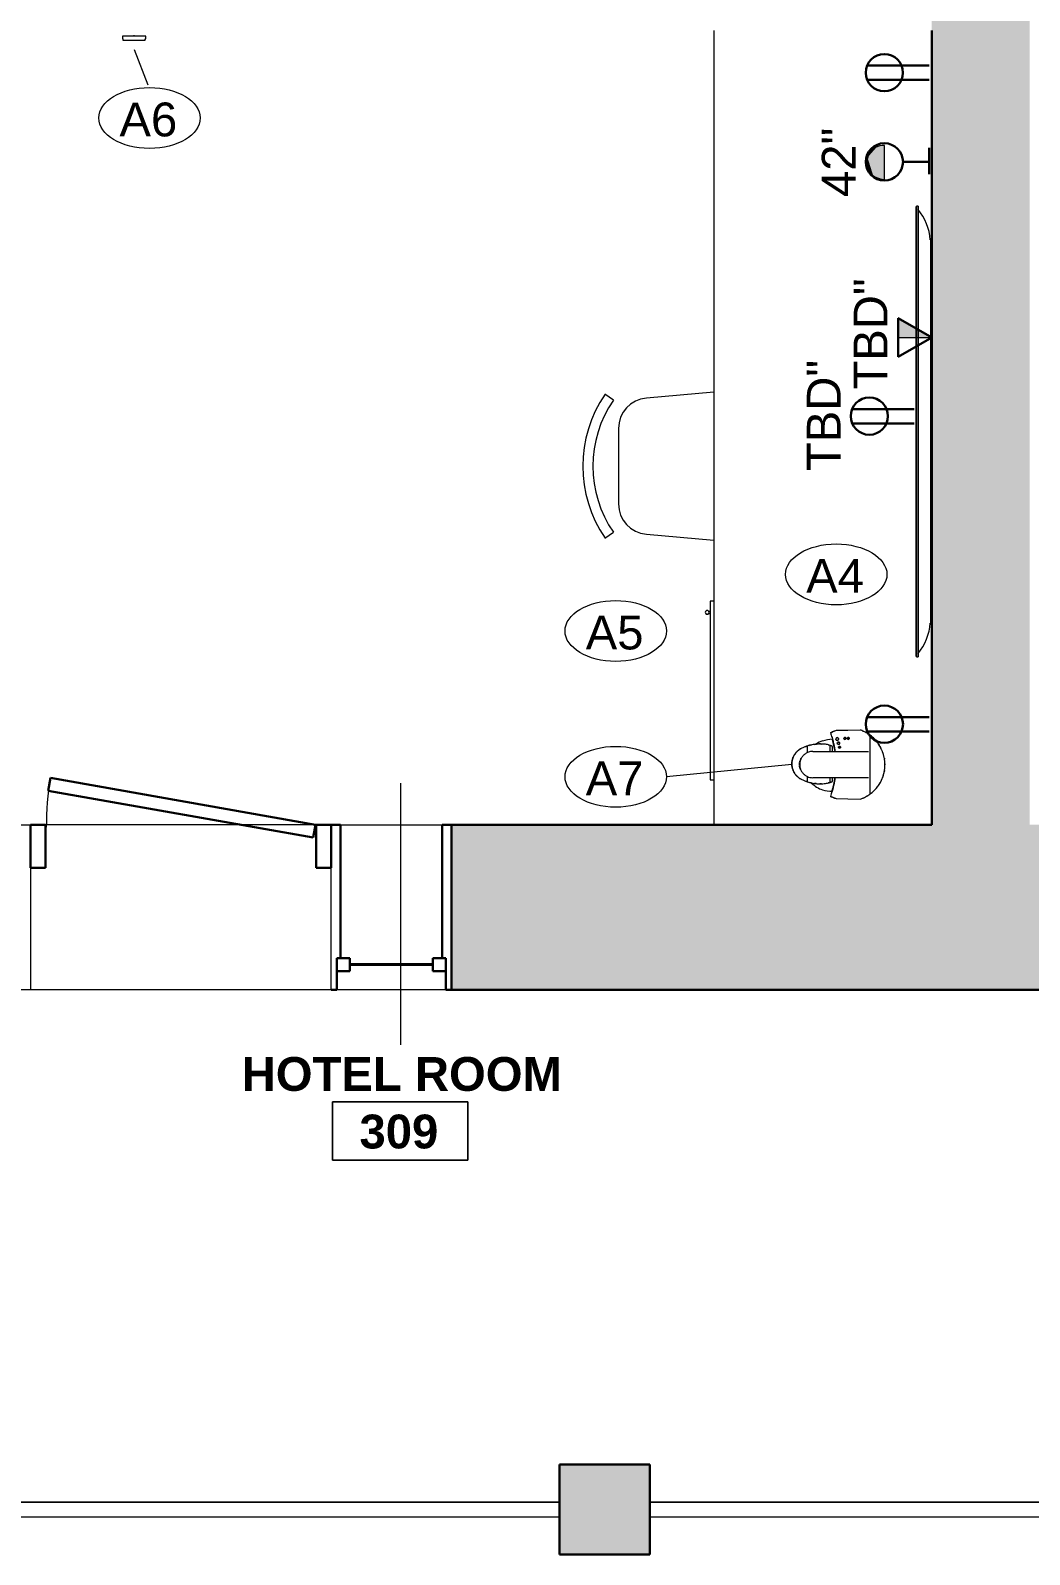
# Model space of a CAD drawing. Header units: inches. Extents: x -1176 to 1482, y -2527 to 978.
# Drawn here: x -477.7 to -344.8, y 9.3 to 212.2 of the extents above; entities that cross this region are included whole.
import ezdxf

# ---------------------------------------------------------------- set-up
doc = ezdxf.new("R2010")
doc.units = ezdxf.units.IN
doc.header["$MEASUREMENT"] = 0
for name, color, linetype, lineweight in [('A-ANNO-NOTE', 131, 'Continuous', 40), ('A-AREA-IDEN', 2, 'Continuous', 9), ('A-COLS', 52, 'Continuous', 18), ('A-DETL-GENF', 92, 'Continuous', 9), ('A-DOOR', 31, 'Continuous', 18), ('A-DOOR-FRAM', 31, 'Continuous', 30), ('A-FLOR', 192, 'Continuous', 18), ('A-FLOR-HRAL', 11, 'Continuous', 18), ('A-GLAZ', 151, 'Continuous', 18), ('A-WALL', 113, 'Continuous', 18), ('A-WALL-PATT', 111, 'Continuous', 18), ('I-FURN', 30, 'Continuous', 9), ('Q-CASE', 31, 'Continuous', 9), ('Q-SPCQ', 91, 'Continuous', 9), ('Q-SPCQ-IDEN', 132, 'Continuous', 9)]:
    doc.layers.add(name, color=color, linetype=linetype, lineweight=lineweight)
doc.styles.add('Arial', font='arial.ttf', dxfattribs={"height": 4.5})
doc.styles.add('Swis721 Lt BT', font='swissl.ttf', dxfattribs={"height": 4.5})
doc.styles.add('Swis721 Lt BT_B', font='', dxfattribs={"height": 4.5})
doc.styles.get('Swis721 Lt BT_B').set_extended_font_data('Swis721 Lt BT', bold=True)

# ---------------------------------------------------------------- blocks, each defined once
blk = doc.blocks.new('Top Rail Type - Top Rail_Internal_-6920639-3rd Floor Power _ Signal')
at = {"layer": 'A-FLOR-HRAL', "lineweight": 9}
for p, q in [((-511.65, 16.3), (-407.34, 16.3)), ((-395.34, 16.3), (-291.02, 16.3)), ((-407.34, 14.3), (-511.65, 14.3)), ((-291.02, 14.3), (-395.34, 14.3))]:
    blk.add_line(p, q, dxfattribs=at)
blk = doc.blocks.new('Top Rail Type - Top Rail_Internal_-V6-3rd Floor Power _ Signal')
at = {"layer": 'A-FLOR-HRAL', "lineweight": 9}
for p, q in [((-407.34, 16.3), (-511.65, 16.3)), ((-291.02, 16.3), (-395.34, 16.3)), ((-407.34, 14.3), (-511.65, 14.3)), ((-291.02, 14.3), (-395.34, 14.3))]:
    blk.add_line(p, q, dxfattribs=at)
blk = doc.blocks.new('Double Hung - 16_ x  6_ 6_-6975901-3rd Floor Power _ Signal')
at = {"layer": 'A-GLAZ', "lineweight": 30}
for p, q in [((-8, 11), (-7.25, 11)), ((-7.25, 6.75), (-7.25, 11)), ((7.25, 6.75), (7.25, 11)), ((8, 11), (7.25, 11)), ((-7.25, 8.5), (-7.25, 6.75)), ((-7.25, 8.5), (-5.5, 8.5)), ((-5.5, 8.5), (-5.5, 6.75)), ((5.5, 8.5), (5.5, 6.75)), ((7.25, 8.5), (5.5, 8.5)), ((7.25, 8.5), (7.25, 6.75)), ((-7.25, 6.75), (-5.5, 6.75)), ((-7.25, 6.75), (-6.75, 6.75)), ((-6.75, -11), (-6.75, 6.75)), ((7.25, 6.75), (5.5, 6.75)), ((6.75, 6.75), (7.25, 6.75)), ((6.75, 6.75), (6.75, -11)), ((-6.75, -11), (-8, -11)), ((6.75, -11), (8, -11))]:
    blk.add_line(p, q, dxfattribs=at)
at = {"layer": 'A-GLAZ', "lineweight": 40}
blk.add_line((-5.5, 7.625), (5.5, 7.625), dxfattribs=at)
blk = doc.blocks.new('Single Flush - D2 3_ X 8_-8252876-3rd Floor Power _ Signal')
at = {"layer": 'A-DOOR', "color": 8, "lineweight": 30}
for p, q in [((-17.36, 17.22), (-17.67, 15.5)), ((17.91, 11), (-17.36, 17.22)), ((-17.67, 15.5), (17.6, 9.28)), ((17.6, 9.28), (17.91, 11))]:
    blk.add_line(p, q, dxfattribs=at)
at = {"layer": 'A-DOOR', "lineweight": 9}
blk.add_arc((17.91, 11), 35.81, 170, 180.5, dxfattribs=at)
at = {"layer": 'A-DOOR-FRAM', "color": 8}
for p, q in [((-20, 5.25), (-20, 11)), ((-20, 11), (-18, 11)), ((-18, 5.25), (-18, 11)), ((18, 5.25), (18, 11)), ((18, 11), (20, 11)), ((20, 5.25), (20, 11)), ((-20, 5.25), (-18, 5.25)), ((18, 5.25), (20, 5.25))]:
    blk.add_line(p, q, dxfattribs=at)
blk = doc.blocks.new('Desk49 - Desk-7661448-3rd Floor Power _ Signal')
at = {"layer": 'Q-CASE'}
blk.add_line((2331.55, 493.83), (2225.83, 493.83), dxfattribs=at)
blk = doc.blocks.new('F-Chairs - Side 01-V94-3rd Floor Power _ Signal')
at = {"layer": 'I-FURN'}
for p, q in [((-9.57, -3.52), (-8.8, -4.64)), ((8.8, -4.64), (9.57, -3.52)), ((5.02, -5.32), (-5.02, -5.32)), ((-9.07, -9.03), (-9.85, -18)), ((9.85, -18), (9.07, -9.03))]:
    blk.add_line(p, q, dxfattribs=at)
for centre, radius, start, end in [((0, -17.51), 16.94, 55.6197, 124.3803), ((0, -17.51), 15.59, 55.6197, 124.3803), ((-5.02, -9.38), 4.06, 90, 175.0303), ((5.02, -9.38), 4.06, 4.9697, 90)]:
    blk.add_arc(centre, radius, start, end, dxfattribs=at)
blk = doc.blocks.new('A-UC Refrigerator - A-UC Refrigerator-V95-3rd Floor Power _ Signal')
at = {"layer": 'Q-SPCQ'}
for p, q in [((-11.87, -17.25), (-11.87, -17.75)), ((-11.87, -17.75), (11.88, -17.75)), ((-10.5, -17.75), (-10.5, -17.91)), ((-10.5, -17.75), (-10.5, -17.91)), ((-10.25, -17.93), (-10.25, -17.75)), ((-10.25, -17.93), (-10.25, -17.75)), ((11.88, -17.75), (11.88, -17.25))]:
    blk.add_line(p, q, dxfattribs=at)
for start, end in [(90, 270), (270, 90)]:
    blk.add_arc((-10.39, -18.13), 0.25, start, end, dxfattribs=at)
blk = doc.blocks.new('A-Flat_Screen_TV - OLED 65B6P 65_-4747238-3rd Floor Power _ Signal')
at = {"layer": 'Q-SPCQ'}
for p, q in [((-30, 0.19), (30, 0.19)), ((-30, 0.19), (-30, 0)), ((30, 0), (-30, 0)), ((-29.94, 0), (-29.94, -0.06)), ((-25.5, 1.81), (25.5, 1.81)), ((29.94, -0.06), (29.94, 0)), ((30, 0), (30, 0.19)), ((29.94, -0.06), (-29.94, -0.06))]:
    blk.add_line(p, q, dxfattribs=at)
for centre, start, end in [((-24.9, -5.58), 94.6372, 128.9656), ((24.9, -5.58), 51.0344, 85.3628)]:
    blk.add_arc(centre, 7.41, start, end, dxfattribs=at)
blk = doc.blocks.new('Keurig_Coffee_Maker_18764 - Keurig_Coffee_Maker_18764-V88-3rd Floor Power _ Signal')
at = {"layer": 'Q-SPCQ'}
for p, q in [((-0.61, 4.75), (-0.53, 4.77)), ((-0.53, 4.77), (-0.61, 4.75)), ((-0.61, 4.75), (-0.53, 4.77)), ((-0.53, 4.77), (-0.61, 4.75)), ((-0.61, 4.75), (-0.53, 4.77)), ((-0.53, 4.77), (-0.61, 4.75)), ((-0.61, 4.75), (-0.6, 4.72)), ((-0.61, 4.75), (-0.6, 4.72)), ((-0.61, 4.75), (-0.6, 4.72)), ((-0.6, 4.72), (-0.52, 4.74)), ((-0.52, 4.74), (-0.6, 4.72)), ((-0.6, 4.72), (-0.52, 4.74)), ((-0.52, 4.74), (-0.6, 4.72)), ((-0.6, 4.72), (-0.52, 4.74)), ((-0.52, 4.74), (-0.6, 4.72)), ((-0.52, 4.74), (-0.53, 4.77)), ((-0.52, 4.74), (-0.53, 4.77)), ((-0.52, 4.74), (-0.53, 4.77)), ((-0.51, 4.78), (-0.43, 4.8)), ((-0.51, 4.78), (-0.51, 4.75)), ((-0.43, 4.77), (-0.51, 4.75)), ((-0.43, 4.8), (-0.36, 4.82)), ((-0.43, 4.77), (-0.43, 4.8)), ((-0.35, 4.79), (-0.43, 4.77)), ((-0.36, 4.82), (-0.35, 4.79)), ((-0.31, 4.83), (-0.11, 4.85)), ((-0.31, 4.83), (-0.3, 4.8)), ((-0.11, 4.82), (-0.3, 4.8)), ((-0.11, 4.85), (-0.11, 4.82)), ((-0.04, 4.86), (0.03, 4.85)), ((-0.04, 4.86), (-0.04, 4.82)), ((0.03, 4.82), (-0.04, 4.82)), ((0.03, 4.85), (0.13, 4.85)), ((0.13, 4.85), (0.03, 4.85)), ((0.03, 4.82), (0.03, 4.85)), ((0.03, 4.82), (0.12, 4.82)), ((0.12, 4.82), (0.03, 4.82)), ((0.13, 4.85), (0.12, 4.82)), ((0.2, 4.81), (0.12, 4.82)), ((0.13, 4.85), (0.2, 4.84)), ((0.2, 4.84), (0.2, 4.81)), ((0.27, 4.8), (0.28, 4.83)), ((0.3, 4.8), (0.27, 4.8)), ((0.28, 4.83), (0.44, 4.8)), ((0.43, 4.77), (0.34, 4.79)), ((0.49, 4.75), (0.43, 4.77)), ((0.44, 4.8), (0.5, 4.78)), ((0.44, 4.8), (0.44, 4.8)), ((0.44, 4.8), (0.44, 4.8)), ((0.45, 4.8), (0.44, 4.77)), ((0.47, 4.79), (0.46, 4.76)), ((0.52, 4.75), (0.46, 4.76)), ((0.46, 4.76), (0.49, 4.75)), ((0.5, 4.78), (0.47, 4.79)), ((0.47, 4.79), (0.52, 4.78)), ((0.49, 4.75), (0.5, 4.78)), ((0.5, 4.78), (0.49, 4.75)), ((0.5, 4.78), (0.49, 4.75)), ((0.49, 4.75), (0.49, 4.75)), ((0.5, 4.75), (0.51, 4.78)), ((0.5, 4.78), (0.5, 4.78)), ((0.52, 4.78), (0.52, 4.75)), ((0.58, 4.76), (0.57, 4.73)), ((0.64, 4.7), (0.57, 4.73)), ((0.58, 4.76), (0.65, 4.73)), ((0.64, 4.7), (0.65, 4.73)), ((0.71, 4.71), (0.7, 4.68)), ((0.74, 4.66), (0.7, 4.68)), ((0.7, 4.68), (0.74, 4.66)), ((0.75, 4.69), (0.71, 4.71)), ((0.71, 4.71), (0.76, 4.68)), ((0.89, 4.58), (0.74, 4.66)), ((0.76, 4.68), (0.9, 4.61)), ((0.91, 4.61), (0.89, 4.58)), ((0.9, 4.61), (0.89, 4.58)), ((-1.56, 3.82), (-2.29, 3.82)), ((-1.75, -4.31), (-1.75, 3.08)), ((2.47, 3.82), (1.56, 3.82)), ((1.75, 3.08), (1.75, -4.31)), ((-2.38, 0.79), (-1.75, 0.79)), ((-2.24, 0.47), (-1.75, 0.47)), ((1.75, 0.79), (2.56, 0.79)), ((1.75, 0.47), (2.42, 0.47)), ((-3.9, -4.57), (3.9, -4.57)), ((2.55, -5.79), (2.53, -5.79)), ((0, -6.52), (-0.05, -6.52)), ((0, -6.52), (-0.05, -6.52))]:
    blk.add_line(p, q, dxfattribs=at)
at = {"layer": 'Q-SPCQ', "flags": 128}
for points in [[(-4.52, -0.02), (-4.56, -1.59), (-4.6, -3.21)], [(4.6, -3.21), (4.56, -1.59), (4.52, -0.02)]]:
    blk.add_lwpolyline(points, dxfattribs=at)
at = {"layer": 'Q-SPCQ'}
for centre, radius, start, end in [((-0.11, 0.74), 3.42, 133.2151, 162.0251), ((-0.11, 0.74), 3.42, 17.9749, 33.9816), ((0, 12.51), 12.51, 252.7803, 257.1927), ((-0.11, 0.74), 3.42, 162.0251, 183.9632), ((0, 12.51), 12.51, 253.7595, 261.925), ((0, 12.51), 12.51, 259.0261, 261.9487), ((0, 12.51), 12.51, 278.0789, 285.4279), ((-1.51, 0.29), 4.88, 2.0734, 17.9749), ((3.4, -0.17), 0.187, 90, 270), ((3.4, -0.17), 0.187, 270, 90), ((2.3, -0.48), 0.125, 90, 270), ((2.3, -0.48), 0.125, 270, 90), ((2.84, -0.34), 0.156, 90, 270), ((2.84, -0.34), 0.156, 270, 90), ((3.48, -1.19), 0.125, 90, 270), ((3.48, -1.64), 0.125, 90, 270), ((3.48, -1.19), 0.125, 270, 90), ((3.48, -1.64), 0.125, 270, 90), ((-0.02, -1.68), 4.83, 219.3983, 221.0457), ((-0.02, -1.68), 4.83, 228.1639, 230.5343), ((-0.02, -1.68), 4.83, 239.6592, 240.0724)]:
    blk.add_arc(centre, radius, start, end, dxfattribs=at)
for points in [[(-1.96, 4.62), (-2.02, 4.49), (-2.14, 4.23), (-2.24, 3.96), (-2.29, 3.82)], [(-1.96, 4.62), (-1.95, 4.63), (-1.93, 4.67), (-1.91, 4.71), (-1.9, 4.72)], [(-1.27, 5.43), (-1.23, 5.46), (-1.19, 5.49), (-1.15, 5.51)], [(-1.15, 5.51), (-1.1, 5.54), (-1.05, 5.57), (-1, 5.6)], [(1.19, 5.6), (1.24, 5.57), (1.28, 5.54), (1.33, 5.51)], [(1.33, 5.51), (1.37, 5.49), (1.41, 5.46), (1.45, 5.43)], [(2.09, 4.72), (2.1, 4.71), (2.12, 4.67), (2.13, 4.63), (2.14, 4.62)], [(2.47, 3.82), (2.43, 3.96), (2.33, 4.23), (2.21, 4.49), (2.14, 4.62)], [(-2.29, 3.82), (-2.36, 3.62), (-2.46, 3.2), (-2.56, 2.55), (-2.57, 1.89), (-2.53, 1.46), (-2.49, 1.24)], [(-2.56, 1.93), (-2.56, 2), (-2.56, 2.07), (-2.56, 2.15)], [(-2.44, 3.26), (-2.42, 3.35), (-2.4, 3.44), (-2.38, 3.53)], [(-2.25, 3.92), (-2.24, 3.97), (-2.22, 4.01), (-2.21, 4.05)], [(2.68, 1.24), (2.71, 1.46), (2.75, 1.89), (2.74, 2.55), (2.65, 3.2), (2.54, 3.62), (2.47, 3.82)], [(2.69, 2.85), (2.71, 2.77), (2.72, 2.68), (2.73, 2.59)], [(2.74, 2.15), (2.75, 2.08), (2.74, 2), (2.74, 1.93)], [(-4.23, 0.74), (-4.29, 0.61), (-4.39, 0.36), (-4.48, 0.11), (-4.52, -0.02)], [(-4.23, 0.74), (-4.27, 0.65), (-4.34, 0.48), (-4.41, 0.31), (-4.44, 0.22)], [(-4.44, 0.22), (-4.41, 0.31), (-4.34, 0.48), (-4.27, 0.65), (-4.23, 0.74)], [(-2.94, 0.35), (-3.15, 0.4), (-3.59, 0.52), (-4.02, 0.66), (-4.23, 0.74)], [(-2.94, 0.35), (-2.59, 0.27), (-2.24, 0.2), (-1.89, 0.14)], [(-2.49, 1.24), (-2.48, 1.17), (-2.45, 1.01), (-2.4, 0.86), (-2.38, 0.79)], [(-2.4, 0.85), (-2.42, 0.92), (-2.44, 0.98), (-2.45, 1.05)], [(-1.81, 0.13), (-1.9, 0.14), (-1.98, 0.16), (-2.07, 0.17)], [(2.94, 0.35), (2.59, 0.27), (2.25, 0.2), (1.9, 0.15)], [(2.56, 0.79), (2.59, 0.86), (2.63, 1.01), (2.67, 1.17), (2.68, 1.24)], [(2.64, 1.05), (2.62, 0.98), (2.6, 0.92), (2.58, 0.85)], [(4.23, 0.74), (4.02, 0.66), (3.59, 0.52), (3.15, 0.4), (2.94, 0.35)], [(4.44, 0.22), (4.41, 0.31), (4.34, 0.48), (4.27, 0.65), (4.23, 0.74)], [(4.52, -0.02), (4.48, 0.11), (4.39, 0.36), (4.29, 0.61), (4.23, 0.74)], [(4.23, 0.74), (4.27, 0.65), (4.34, 0.48), (4.41, 0.31), (4.44, 0.22)], [(3.46, -0.34), (3.44, -0.35), (3.42, -0.36), (3.4, -0.36)], [(3.48, -1.76), (3.47, -1.76), (3.46, -1.76), (3.44, -1.75), (3.42, -1.74), (3.41, -1.74), (3.4, -1.73)], [(-4.6, -3.21), (-4.55, -3.38), (-4.43, -3.69), (-4.19, -4.15), (-4, -4.43), (-3.9, -4.57)], [(-4.47, -3.57), (-4.46, -3.59), (-4.45, -3.61), (-4.44, -3.63)], [(-4.44, -3.63), (-4.45, -3.61), (-4.46, -3.59), (-4.47, -3.57)], [(3.9, -4.57), (4, -4.43), (4.19, -4.15), (4.43, -3.69), (4.55, -3.38), (4.6, -3.21)], [(4.45, -3.62), (4.45, -3.61), (4.46, -3.59), (4.47, -3.57)], [(4.47, -3.57), (4.46, -3.59), (4.45, -3.61), (4.45, -3.62)], [(-2.1, -6.05), (-2.18, -6.01), (-2.25, -5.97), (-2.33, -5.93)], [(2.29, -5.93), (2.49, -5.82), (2.89, -5.58), (3.43, -5.13), (3.75, -4.77), (3.9, -4.57)], [(2.29, -5.93), (2.48, -5.83), (2.67, -5.72), (2.85, -5.59)], [(3.57, -4.97), (3.67, -4.86), (3.76, -4.75), (3.85, -4.63)], [(-1.66, -6.23), (-1.61, -6.25), (-1.55, -6.27), (-1.5, -6.29)], [(-1.5, -6.29), (-1.48, -6.29), (-1.46, -6.3), (-1.45, -6.3)], [(-0.94, -6.43), (-0.89, -6.44), (-0.84, -6.45), (-0.78, -6.46)], [(0, -6.52), (0.03, -6.52), (0.05, -6.52), (0.08, -6.52)], [(0.08, -6.52), (0.05, -6.52), (0.03, -6.52), (0, -6.52)]]:
    blk.add_open_spline(points, degree=3, dxfattribs=at)
for points, knots in [([(2.14, 4.62), (2.07, 4.77), (1.89, 5.05), (1.52, 5.4), (1.09, 5.67), (0.61, 5.84), (0.09, 5.9), (-0.42, 5.84), (-0.91, 5.67), (-1.27, 5.44), (-1.52, 5.22), (-1.75, 4.98), (-1.88, 4.77), (-1.96, 4.62)], [0, 0, 0, 0, 0.1, 0.2, 0.3, 0.4, 0.5, 0.6, 0.7, 0.8, 0.85, 0.9, 1, 1, 1, 1]), ([(-1.9, 4.72), (-1.84, 4.83), (-1.7, 5.03), (-1.51, 5.23), (-1.4, 5.33), (-1.37, 5.35)], [0, 0, 0, 0, 0.3333333, 0.6666667, 0.7485665, 0.7485665, 0.7485665, 0.7485665]), ([(1.75, 3.08), (1.75, 3.18), (1.73, 3.38), (1.66, 3.67), (1.55, 3.9), (1.45, 4.07), (1.36, 4.19), (1.26, 4.3), (1.14, 4.4), (1.02, 4.5), (0.9, 4.58), (0.76, 4.65), (0.62, 4.72), (0.47, 4.77), (0.3, 4.8), (0.12, 4.83), (-0.08, 4.83), (-0.28, 4.81), (-0.47, 4.77), (-0.65, 4.7), (-0.83, 4.62), (-0.99, 4.52), (-1.15, 4.4), (-1.28, 4.27), (-1.4, 4.13), (-1.51, 3.97), (-1.62, 3.75), (-1.72, 3.46), (-1.75, 3.21), (-1.75, 3.08)], [0, 0, 0, 0, 0.055556, 0.111111, 0.166667, 0.194444, 0.222222, 0.25, 0.277778, 0.305556, 0.333333, 0.361111, 0.388889, 0.416667, 0.444444, 0.479167, 0.513889, 0.548611, 0.583333, 0.618056, 0.652778, 0.6875, 0.722222, 0.756944, 0.791667, 0.826389, 0.861111, 0.930556, 1, 1, 1, 1]), ([(-0.84, 5.68), (-0.81, 5.69), (-0.71, 5.73), (-0.61, 5.77), (-0.54, 5.79)], [0.1340386, 0.1340386, 0.1340386, 0.1340386, 0.1666667, 0.256932, 0.256932, 0.256932, 0.256932]), ([(-0.38, 5.83), (-0.37, 5.83), (-0.07, 5.89), (0.25, 5.88), (0.55, 5.83), (0.57, 5.83)], [0.3167664, 0.3167664, 0.3167664, 0.3167664, 0.3333333, 0.6666667, 0.6830273, 0.6830273, 0.6830273, 0.6830273]), ([(0.72, 5.79), (0.8, 5.77), (0.9, 5.74), (1, 5.69), (1.02, 5.68)], [0.7426327, 0.7426327, 0.7426327, 0.7426327, 0.8333333, 0.8657703, 0.8657703, 0.8657703, 0.8657703]), ([(1.56, 5.35), (1.58, 5.33), (1.69, 5.23), (1.89, 5.03), (2.02, 4.83), (2.09, 4.72)], [0.2509667, 0.2509667, 0.2509667, 0.2509667, 0.3333333, 0.6666667, 1, 1, 1, 1]), ([(-2.54, 2.59), (-2.54, 2.6), (-2.53, 2.69), (-2.52, 2.78), (-2.51, 2.86)], [0.38887206, 0.38887206, 0.38887206, 0.38887206, 0.4, 0.46606846, 0.46606846, 0.46606846, 0.46606846]), ([(2.39, 4.05), (2.4, 4.03), (2.42, 3.98), (2.43, 3.94), (2.44, 3.93)], [0.17849533, 0.17849533, 0.17849533, 0.17849533, 0.2, 0.21629659, 0.21629659, 0.21629659, 0.21629659]), ([(2.56, 3.52), (2.58, 3.45), (2.6, 3.36), (2.62, 3.27), (2.62, 3.26)], [0.3370694, 0.3370694, 0.3370694, 0.3370694, 0.4, 0.41654848, 0.41654848, 0.41654848, 0.41654848]), ([(-1.75, 0.12), (-1.82, 0.13), (-2.22, 0.19), (-2.62, 0.27), (-2.94, 0.35)], [0.7961311, 0.7961311, 0.7961311, 0.7961311, 0.8333333, 1, 1, 1, 1]), ([(-2.33, 0.67), (-2.34, 0.68), (-2.34, 0.7), (-2.36, 0.74), (-2.38, 0.79), (-2.39, 0.83), (-2.4, 0.85)], [0.8338778, 0.8338778, 0.8338778, 0.8338778, 0.8611111, 0.8888889, 0.9444444, 1, 1, 1, 1]), ([(-2.38, 0.79), (-2.37, 0.77), (-2.36, 0.73), (-2.34, 0.68), (-2.32, 0.65), (-2.31, 0.62), (-2.3, 0.6), (-2.29, 0.58), (-2.28, 0.56), (-2.27, 0.54), (-2.26, 0.52), (-2.26, 0.51), (-2.25, 0.49), (-2.24, 0.48), (-2.24, 0.47), (-2.24, 0.47), (-2.24, 0.47)], [0, 0, 0, 0, 0.0555556, 0.1111111, 0.1388889, 0.1666667, 0.1944444, 0.2222222, 0.25, 0.2777778, 0.3055556, 0.3333333, 0.3611111, 0.3888889, 0.4444444, 0.4737946, 0.4737946, 0.4737946, 0.4737946]), ([(2.94, 0.35), (2.62, 0.27), (2.22, 0.19), (1.82, 0.13), (1.75, 0.12)], [0, 0, 0, 0, 0.1666667, 0.2038782, 0.2038782, 0.2038782, 0.2038782]), ([(1.86, 0.14), (1.93, 0.15), (2.29, 0.21), (2.65, 0.28), (2.94, 0.35)], [0.8149744, 0.8149744, 0.8149744, 0.8149744, 0.85, 1, 1, 1, 1]), ([(2.42, 0.47), (2.42, 0.47), (2.42, 0.47), (2.43, 0.48), (2.43, 0.49), (2.44, 0.51), (2.45, 0.53), (2.46, 0.55), (2.47, 0.57), (2.48, 0.58), (2.48, 0.6), (2.49, 0.62), (2.51, 0.66), (2.53, 0.72), (2.55, 0.76), (2.56, 0.79)], [0.5262054, 0.5262054, 0.5262054, 0.5262054, 0.5555556, 0.6111111, 0.6388889, 0.6666667, 0.7083333, 0.75, 0.7708333, 0.78125, 0.7916667, 0.8333333, 0.875, 0.9166667, 1, 1, 1, 1]), ([(2.58, 0.85), (2.58, 0.83), (2.56, 0.79), (2.54, 0.74), (2.53, 0.7), (2.52, 0.68), (2.52, 0.67)], [0, 0, 0, 0, 0.0555556, 0.1111111, 0.1388889, 0.1661222, 0.1661222, 0.1661222, 0.1661222]), ([(3.33, 0.01), (3.34, 0.01), (3.36, 0.02), (3.38, 0.02), (3.4, 0.02)], [0.8888889, 0.8888889, 0.8888889, 0.8888889, 0.9305556, 1, 1, 1, 1]), ([(3.4, 0.02), (3.41, 0.02), (3.42, 0.02), (3.44, 0.01), (3.44, 0.01)], [0, 0, 0, 0, 0.05555556, 0.07172864, 0.07172864, 0.07172864, 0.07172864]), ([(2.3, -0.6), (2.3, -0.6), (2.28, -0.6), (2.26, -0.6), (2.24, -0.59), (2.23, -0.58), (2.22, -0.57), (2.21, -0.56), (2.19, -0.53), (2.18, -0.5), (2.18, -0.46), (2.19, -0.42), (2.2, -0.4), (2.22, -0.39), (2.23, -0.38), (2.26, -0.36), (2.28, -0.35), (2.3, -0.35)], [0, 0, 0, 0, 0.055556, 0.111111, 0.166667, 0.194444, 0.222222, 0.277778, 0.333333, 0.444444, 0.583333, 0.652778, 0.722222, 0.756944, 0.791667, 0.861111, 1, 1, 1, 1]), ([(2.3, -0.35), (2.31, -0.35), (2.32, -0.36), (2.34, -0.36), (2.35, -0.36), (2.36, -0.37), (2.38, -0.38), (2.39, -0.39), (2.4, -0.4), (2.42, -0.42), (2.43, -0.46), (2.43, -0.5), (2.42, -0.54), (2.4, -0.55), (2.39, -0.57), (2.38, -0.58), (2.35, -0.6), (2.32, -0.6), (2.3, -0.6)], [0, 0, 0, 0, 0.055556, 0.083333, 0.111111, 0.166667, 0.194444, 0.222222, 0.277778, 0.333333, 0.444444, 0.583333, 0.652778, 0.722222, 0.756944, 0.791667, 0.861111, 1, 1, 1, 1]), ([(2.74, -0.45), (2.73, -0.45), (2.72, -0.43), (2.7, -0.4), (2.68, -0.36), (2.69, -0.31), (2.7, -0.26), (2.72, -0.24), (2.73, -0.22), (2.74, -0.21), (2.76, -0.2), (2.77, -0.2), (2.78, -0.19), (2.79, -0.19)], [0.2222222, 0.2222222, 0.2222222, 0.2222222, 0.2777778, 0.3333333, 0.4444444, 0.5833333, 0.6527778, 0.7222222, 0.7569444, 0.7916667, 0.8263889, 0.8611111, 0.8888889, 0.8888889, 0.8888889, 0.8888889]), ([(2.84, -0.18), (2.85, -0.18), (2.87, -0.18), (2.88, -0.18), (2.9, -0.19), (2.92, -0.2), (2.93, -0.21), (2.94, -0.21), (2.94, -0.22)], [0, 0, 0, 0, 0.0555556, 0.0833333, 0.1111111, 0.1666667, 0.1944444, 0.2222222, 0.2222222, 0.2222222, 0.2222222]), ([(2.98, -0.26), (2.99, -0.27), (3, -0.31), (3, -0.36), (2.98, -0.41), (2.97, -0.43), (2.95, -0.45), (2.94, -0.46), (2.93, -0.47), (2.89, -0.48), (2.87, -0.49), (2.84, -0.49)], [0.3333333, 0.3333333, 0.3333333, 0.3333333, 0.4444444, 0.5833333, 0.6527778, 0.7222222, 0.7569444, 0.7916667, 0.8263889, 0.8611111, 1, 1, 1, 1]), ([(3.21, -0.14), (3.21, -0.13), (3.22, -0.11), (3.22, -0.09), (3.23, -0.08), (3.23, -0.08)], [0.5555556, 0.5555556, 0.5555556, 0.5555556, 0.5833333, 0.6527778, 0.6666667, 0.6666667, 0.6666667, 0.6666667]), ([(3.27, -0.31), (3.27, -0.3), (3.25, -0.29), (3.23, -0.25), (3.21, -0.21), (3.21, -0.18), (3.21, -0.17)], [0.2222222, 0.2222222, 0.2222222, 0.2222222, 0.2777778, 0.3333333, 0.4444444, 0.4882459, 0.4882459, 0.4882459, 0.4882459]), ([(3.4, -0.36), (3.39, -0.36), (3.37, -0.35), (3.35, -0.35), (3.34, -0.35), (3.33, -0.34)], [0, 0, 0, 0, 0.0555556, 0.0833333, 0.1111111, 0.1111111, 0.1111111, 0.1111111]), ([(3.48, -1.31), (3.47, -1.31), (3.46, -1.31), (3.44, -1.31), (3.42, -1.3), (3.4, -1.28), (3.39, -1.27), (3.37, -1.24), (3.36, -1.21), (3.36, -1.16), (3.37, -1.13), (3.38, -1.11), (3.39, -1.1), (3.41, -1.09), (3.44, -1.07), (3.46, -1.06), (3.48, -1.06)], [0, 0, 0, 0, 0.055556, 0.111111, 0.166667, 0.222222, 0.277778, 0.333333, 0.444444, 0.583333, 0.652778, 0.722222, 0.756944, 0.791667, 0.861111, 1, 1, 1, 1]), ([(3.36, -1.66), (3.36, -1.64), (3.36, -1.61), (3.37, -1.58), (3.39, -1.56), (3.4, -1.54), (3.44, -1.52), (3.46, -1.51), (3.48, -1.51)], [0.4444444, 0.4444444, 0.4444444, 0.4444444, 0.5833333, 0.6527778, 0.7222222, 0.7916667, 0.8611111, 1, 1, 1, 1]), ([(3.48, -1.06), (3.49, -1.06), (3.51, -1.06), (3.53, -1.07), (3.55, -1.08), (3.56, -1.09), (3.58, -1.11), (3.6, -1.13), (3.61, -1.17), (3.61, -1.19), (3.61, -1.21)], [0, 0, 0, 0, 0.0555556, 0.1111111, 0.1666667, 0.2222222, 0.2777778, 0.3333333, 0.4444444, 0.5555556, 0.5555556, 0.5555556, 0.5555556]), ([(3.59, -1.25), (3.59, -1.26), (3.58, -1.27), (3.56, -1.29), (3.53, -1.31), (3.5, -1.31), (3.48, -1.31)], [0.6666667, 0.6666667, 0.6666667, 0.6666667, 0.7222222, 0.7916667, 0.8611111, 1, 1, 1, 1]), ([(3.48, -1.51), (3.49, -1.51), (3.51, -1.51), (3.53, -1.52), (3.55, -1.53), (3.56, -1.54), (3.58, -1.56), (3.6, -1.58), (3.61, -1.61), (3.61, -1.64), (3.61, -1.66)], [0, 0, 0, 0, 0.0555556, 0.1111111, 0.1666667, 0.2222222, 0.2777778, 0.3333333, 0.4444444, 0.5555556, 0.5555556, 0.5555556, 0.5555556]), ([(3.59, -1.7), (3.59, -1.7), (3.58, -1.72), (3.56, -1.73), (3.53, -1.75), (3.5, -1.76), (3.48, -1.76)], [0.6666667, 0.6666667, 0.6666667, 0.6666667, 0.7222222, 0.7916667, 0.8611111, 1, 1, 1, 1]), ([(3.5, -0.01), (3.5, -0.01), (3.51, -0.02), (3.53, -0.03), (3.54, -0.05), (3.57, -0.09), (3.59, -0.14), (3.59, -0.18), (3.58, -0.2)], [0.1737723, 0.1737723, 0.1737723, 0.1737723, 0.1944444, 0.2222222, 0.2777778, 0.3333333, 0.4444444, 0.5555556, 0.5555556, 0.5555556, 0.5555556]), ([(3.58, -0.23), (3.57, -0.24), (3.56, -0.26), (3.55, -0.28), (3.53, -0.3), (3.52, -0.31), (3.52, -0.31)], [0.6069174, 0.6069174, 0.6069174, 0.6069174, 0.6527778, 0.7222222, 0.7569444, 0.7777778, 0.7777778, 0.7777778, 0.7777778]), ([(-4.28, -3.96), (-4.26, -4), (-4.23, -4.06), (-4.2, -4.11), (-4.2, -4.12)], [0.3713401, 0.3713401, 0.3713401, 0.3713401, 0.5, 0.5248828, 0.5248828, 0.5248828, 0.5248828]), ([(-4.2, -4.12), (-4.2, -4.11), (-4.23, -4.06), (-4.26, -4), (-4.28, -3.96)], [0.4751172, 0.4751172, 0.4751172, 0.4751172, 0.5, 0.6286599, 0.6286599, 0.6286599, 0.6286599]), ([(-3.9, -4.57), (-3.77, -4.75), (-3.49, -5.07), (-3.02, -5.49), (-2.6, -5.78), (-2.29, -5.96), (-2.11, -6.05), (-1.94, -6.12), (-1.75, -6.2), (-1.57, -6.27), (-1.44, -6.31), (-1.36, -6.33), (-1.24, -6.36), (-1.07, -6.41), (-0.88, -6.44), (-0.76, -6.46), (-0.68, -6.47), (-0.53, -6.49), (-0.32, -6.51), (-0.14, -6.52), (-0.05, -6.52)], [0, 0, 0, 0, 0.142857, 0.285714, 0.428571, 0.5, 0.535714, 0.571429, 0.625, 0.678571, 0.705357, 0.71875, 0.732143, 0.785714, 0.839286, 0.852679, 0.866071, 0.892857, 0.946429, 1, 1, 1, 1]), ([(-3.44, -5.1), (-3.43, -5.11), (-3.38, -5.16), (-3.33, -5.21), (-3.29, -5.25)], [0.23427003, 0.23427003, 0.23427003, 0.23427003, 0.25, 0.30481789, 0.30481789, 0.30481789, 0.30481789]), ([(-3.29, -5.25), (-3.33, -5.21), (-3.38, -5.16), (-3.43, -5.11), (-3.44, -5.1)], [0.79638486, 0.79638486, 0.79638486, 0.79638486, 0.83333333, 0.8435005, 0.8435005, 0.8435005, 0.8435005]), ([(-2.72, -5.7), (-2.76, -5.67), (-2.83, -5.62), (-2.89, -5.58), (-2.92, -5.56)], [0.63255371, 0.63255371, 0.63255371, 0.63255371, 0.66666667, 0.68782663, 0.68782663, 0.68782663, 0.68782663]), ([(-2.91, -5.56), (-2.89, -5.58), (-2.82, -5.63), (-2.75, -5.68), (-2.71, -5.7)], [0.46748557, 0.46748557, 0.46748557, 0.46748557, 0.5, 0.54988363, 0.54988363, 0.54988363, 0.54988363]), ([(-2.32, -5.94), (-2.28, -5.96), (-2.2, -6), (-2.13, -6.03), (-2.1, -6.05)], [0.7023309, 0.7023309, 0.7023309, 0.7023309, 0.75, 0.78527969, 0.78527969, 0.78527969, 0.78527969]), ([(0, -6.52), (0.09, -6.52), (0.26, -6.51), (0.47, -6.49), (0.63, -6.47), (0.76, -6.45), (0.88, -6.43), (1.02, -6.4), (1.17, -6.37), (1.31, -6.33), (1.42, -6.3), (1.53, -6.26), (1.67, -6.21), (1.83, -6.15), (2.04, -6.06), (2.19, -5.98), (2.29, -5.93)], [0, 0, 0, 0, 0.1, 0.2, 0.25, 0.3, 0.35, 0.4, 0.475, 0.55, 0.5875, 0.625, 0.7, 0.775, 0.85, 1, 1, 1, 1]), ([(2.85, -5.59), (2.8, -5.62), (2.62, -5.75), (2.43, -5.85), (2.29, -5.93)], [0.8, 0.8, 0.8, 0.8, 0.85, 1, 1, 1, 1]), ([(3.04, -5.45), (3.15, -5.37), (3.27, -5.27), (3.38, -5.16), (3.39, -5.15)], [0.2716855, 0.2716855, 0.2716855, 0.2716855, 0.4, 0.414526, 0.414526, 0.414526, 0.414526]), ([(3.39, -5.15), (3.3, -5.23), (3.18, -5.34), (3.06, -5.44), (3.04, -5.45)], [0.585474, 0.585474, 0.585474, 0.585474, 0.7, 0.7283145, 0.7283145, 0.7283145, 0.7283145]), ([(3.85, -4.63), (3.84, -4.65), (3.75, -4.77), (3.65, -4.88), (3.56, -4.97)], [0.3739159, 0.3739159, 0.3739159, 0.3739159, 0.4, 0.5097654, 0.5097654, 0.5097654, 0.5097654]), ([(-1.45, -6.3), (-1.48, -6.29), (-1.55, -6.27), (-1.62, -6.25), (-1.68, -6.23)], [0.3190358, 0.3190358, 0.3190358, 0.3190358, 0.33333333, 0.37139588, 0.37139588, 0.37139588, 0.37139588]), ([(-0.77, -6.46), (-0.78, -6.46), (-0.84, -6.45), (-0.9, -6.44), (-0.95, -6.43)], [0.1610836, 0.1610836, 0.1610836, 0.1610836, 0.16666667, 0.2032532, 0.2032532, 0.2032532, 0.2032532]), ([(0.71, -6.46), (0.74, -6.46), (0.79, -6.45), (0.84, -6.44), (0.86, -6.44)], [0.29875922, 0.29875922, 0.29875922, 0.29875922, 0.33333333, 0.3619925, 0.3619925, 0.3619925, 0.3619925]), ([(0.86, -6.44), (0.84, -6.44), (0.79, -6.45), (0.74, -6.46), (0.71, -6.46)], [0.6380075, 0.6380075, 0.6380075, 0.6380075, 0.66666667, 0.70124078, 0.70124078, 0.70124078, 0.70124078]), ([(1.52, -6.26), (1.54, -6.26), (1.57, -6.25), (1.6, -6.23), (1.62, -6.23)], [0.65060949, 0.65060949, 0.65060949, 0.65060949, 0.66666667, 0.69577662, 0.69577662, 0.69577662, 0.69577662]), ([(1.62, -6.23), (1.6, -6.23), (1.57, -6.25), (1.54, -6.26), (1.52, -6.26)], [0.30422338, 0.30422338, 0.30422338, 0.30422338, 0.33333333, 0.34939051, 0.34939051, 0.34939051, 0.34939051])]:
    blk.add_open_spline(points, degree=3, knots=knots, dxfattribs=at)
blk = doc.blocks.new('HVAC_Other_LK-Systems_Room-Thermostat-S1-Dti-24V-NO - Room Thermostat S1 Dti 24V NO-V57-3rd Floor Power _ Signal')
at = {"layer": 'A-DETL-GENF'}
for p, q in [((-1.55, 0.12), (-1.55, -0.05)), ((-1.48, 0.12), (-1.55, 0.12)), ((-1.48, 0.12), (-1.55, 0.12)), ((-1.55, 0.12), (-1.55, -0.23)), ((-1.48, 0.28), (-1.48, 0.12)), ((1.48, 0.28), (-1.48, 0.28)), ((1.48, 0.28), (-1.48, 0.28)), ((-1.48, 0.28), (-1.48, 0.12)), ((1.48, 0.12), (1.48, 0.28)), ((1.48, 0.12), (1.48, 0.28)), ((1.55, 0.12), (1.48, 0.12)), ((1.55, 0.12), (1.48, 0.12)), ((1.55, -0.23), (1.55, 0.12)), ((1.55, -0.23), (1.55, 0.12)), ((-1.55, -0.05), (-1.55, -0.23)), ((-1.55, -0.23), (-0.76, -0.25)), ((-1.55, -0.23), (-0.76, -0.25)), ((-0.76, -0.25), (0, -0.26)), ((-0.76, -0.25), (-0.06, -0.26)), ((-0.06, -0.26), (-0.06, -0.3)), ((-0.06, -0.3), (0.06, -0.3)), ((-0.06, -0.3), (0.06, -0.3)), ((0, -0.26), (0.76, -0.25)), ((0.06, -0.26), (0.76, -0.25)), ((0.06, -0.3), (0.06, -0.26)), ((0.06, -0.3), (0.06, -0.26)), ((0.76, -0.25), (1.55, -0.23)), ((0.76, -0.25), (1.55, -0.23))]:
    blk.add_line(p, q, dxfattribs=at)
blk = doc.blocks.new('Appliance_Specialty Equipment Tag - Standard-3515593-3rd Floor Power _ Signal')
at = {"layer": 'Q-SPCQ-IDEN'}
blk.add_ellipse((-0.0499, 0.0037), major_axis=(-0.1406, 0), ratio=0.600473, dxfattribs=at)
blk = doc.blocks.new('Room Tag - Room Name and Number-3379422-3rd Floor Power _ Signal')
at = {"layer": 'A-AREA-IDEN'}
for p, q in [((-0.1881, -0.1636), (-0.1881, -0.0018)), ((-0.1881, -0.0018), (0.1869, -0.0018)), ((0.1869, -0.0018), (-0.1881, -0.0018)), ((-0.1881, -0.0018), (-0.1881, -0.1636)), ((0.1869, -0.0018), (0.1869, -0.1636)), ((0.1869, -0.1636), (0.1869, -0.0018)), ((0.1869, -0.1636), (-0.1881, -0.1636)), ((-0.1881, -0.1636), (0.1869, -0.1636))]:
    blk.add_line(p, q, dxfattribs=at)

msp = doc.modelspace()

# ---------------------------------------------------------------- hatches: boundary and pattern name
at = {"layer": 'A-ANNO-NOTE', "lineweight": 9}
for points in [[(-364.29, 192.37), (-364.37, 196.86), (-365.61, 192.85)], [(-365.61, 192.85), (-364.37, 196.86), (-365.14, 196.67)], [(-365.14, 196.67), (-364.37, 196.86), (-364.68, 196.82)], [(-364.29, 192.37), (-364.13, 196.86), (-364.37, 196.86)], [(-364.29, 192.37), (-364.13, 192.37), (-364.13, 196.86)], [(-366.44, 194.26), (-366.37, 195.28), (-366.46, 194.42)], [(-366.46, 194.42), (-366.37, 195.28), (-366.46, 194.81)], [(-365.61, 192.85), (-366.37, 195.28), (-366.44, 194.26)], [(-365.61, 192.85), (-365.14, 196.67), (-366.37, 195.28)], [(-366.37, 195.28), (-365.14, 196.67), (-366.05, 195.92)], [(-366.37, 195.28), (-366.05, 195.92), (-366.25, 195.58)], [(-366.05, 195.92), (-365.14, 196.67), (-365.85, 196.17)], [(-365.85, 196.17), (-365.14, 196.67), (-365.61, 196.38)], [(-365.61, 192.85), (-366.44, 194.26), (-366.29, 193.72)], [(-365.85, 193.06), (-366.29, 193.72), (-366.05, 193.31)], [(-365.61, 192.85), (-366.29, 193.72), (-365.85, 193.06)], [(-364.29, 192.37), (-365.61, 192.85), (-364.91, 192.48)], [(-364.91, 192.48), (-365.61, 192.85), (-365.28, 192.63)], [(-357.82, 171.32), (-362.29, 173.9), (-362.29, 171.32)]]:
    msp.add_hatch(color=256, dxfattribs=at).paths.add_polyline_path(points, flags=0)
at = {"layer": 'A-COLS'}
msp.add_hatch(color=250, dxfattribs=at).paths.add_polyline_path([(-407.34, 9.32), (-395.34, 9.32), (-395.34, 21.32), (-407.34, 21.32)], flags=0)
at = {"layer": 'A-WALL-PATT', "lineweight": 9}
msp.add_hatch(color=7, dxfattribs=at).paths.add_polyline_path([(-355.09, 106.47), (-344.82, 106.47), (-344.82, 290.32), (-357.82, 290.32), (-357.82, 106.47)], flags=0)
h = msp.add_hatch(color=7, dxfattribs=at)
h.paths.add_polyline_path([(1.72, 84.47), (1.72, 106.47), (-51.02, 106.47), (-51.02, 84.47), (-34.34, 84.47)], flags=0)
h.paths.add_polyline_path([(-135.02, 84.47), (-135.02, 106.47), (-243.02, 106.47), (-243.02, 84.47), (-217.62, 84.47)], flags=0)
h.paths.add_polyline_path([(-327.02, 84.47), (-327.02, 106.47), (-421.72, 106.47), (-421.72, 84.47), (-355.09, 84.47)], flags=0)
h.paths.add_polyline_path([(-493.72, 84.47), (-493.72, 106.47), (-570.07, 106.47), (-570.07, 84.47)], flags=0)

# ---------------------------------------------------------------- linework, layer by layer
at = {"layer": 'A-ANNO-NOTE', "lineweight": 30}
for p, q in [((-358.15, 207.52), (-366.41, 207.52)), ((-358.15, 205.61), (-366.41, 205.61)), ((-358.15, 193.06), (-358.15, 196.57)), ((-358.15, 194.7), (-361.65, 194.7)), ((-357.82, 171.32), (-362.29, 173.9)), ((-362.29, 168.75), (-362.29, 173.9)), ((-357.82, 171.32), (-362.29, 168.75)), ((-360.15, 161.8), (-368.41, 161.8)), ((-360.15, 159.89), (-368.41, 159.89)), ((-358.15, 120.8), (-366.41, 120.8)), ((-358.15, 118.89), (-366.41, 118.89))]:
    msp.add_line(p, q, dxfattribs=at)
at = {"layer": 'A-ANNO-NOTE', "lineweight": 9}
for p, q in [((-364.13, 192.37), (-364.13, 196.86)), ((-357.82, 171.32), (-362.29, 173.9)), ((-362.29, 173.9), (-362.29, 171.32)), ((-362.29, 171.32), (-357.82, 171.32))]:
    msp.add_line(p, q, dxfattribs=at)
at = {"layer": 'A-ANNO-NOTE', "lineweight": 30}
for centre, radius in [((-364.13, 206.57), 2.47), ((-364.13, 194.7), 2.48), ((-366.13, 160.85), 2.48), ((-364.13, 119.85), 2.48)]:
    msp.add_circle(centre, radius, dxfattribs=at)
at = {"layer": 'A-ANNO-NOTE', "lineweight": 9}
msp.add_arc((-364.22, 194.62), 2.25, 87.6427, 272.3573, dxfattribs=at)
at = {"layer": 'A-AREA-IDEN'}
msp.add_line((-428.5, 112.01), (-428.5, 77.16), dxfattribs=at)
at = {"layer": 'A-COLS', "color": 8, "lineweight": 30}
for p, q in [((-395.34, 21.32), (-407.34, 21.32)), ((-407.34, 21.32), (-407.34, 9.32)), ((-395.34, 9.32), (-395.34, 21.32)), ((-407.34, 9.32), (-395.34, 9.32))]:
    msp.add_line(p, q, dxfattribs=at)
at = {"layer": 'A-FLOR'}
for p, q in [((-437.72, 106.47), (-477.72, 106.47)), ((-437.72, 84.47), (-477.72, 84.47))]:
    msp.add_line(p, q, dxfattribs=at)
at = {"layer": 'A-WALL', "color": 8, "lineweight": 30}
for p, q in [((-357.82, 212.19), (-357.82, 106.47)), ((-357.82, 106.47), (-421.72, 106.47)), ((-421.72, 106.47), (-421.72, 84.47)), ((-421.72, 84.47), (-327.02, 84.47))]:
    msp.add_line(p, q, dxfattribs=at)
at = {"layer": 'A-WALL', "lineweight": 9}
for p, q in [((-493.72, 106.47), (-477.72, 106.47)), ((-477.72, 106.47), (-477.72, 84.47)), ((-437.72, 84.47), (-437.72, 106.47)), ((-437.72, 106.47), (-421.72, 106.47)), ((-477.72, 84.47), (-493.72, 84.47)), ((-421.72, 84.47), (-437.72, 84.47))]:
    msp.add_line(p, q, dxfattribs=at)
at = {"layer": 'Q-SPCQ-IDEN'}
for p, q in [((-463.95, 209.64), (-462.1, 204.94)), ((-376.45, 114.47), (-393.11, 112.85))]:
    msp.add_line(p, q, dxfattribs=at)

# ---------------------------------------------------------------- block references
at = {"layer": 'A-AREA-IDEN', "xscale": 47.99999999999997, "yscale": 47.99999999999997, "zscale": 47.99999999999997}
msp.add_blockref('Room Tag - Room Name and Number-3379422-3rd Floor Power _ Signal', (-428.51, 69.68), dxfattribs=at)
at = {"layer": 'A-DOOR'}
msp.add_blockref('Single Flush - D2 3_ X 8_-8252876-3rd Floor Power _ Signal', (-457.72, 95.47), dxfattribs=at)
at = {"layer": 'A-FLOR-HRAL', "lineweight": 9}
for name in ['Top Rail Type - Top Rail_Internal_-6920639-3rd Floor Power _ Signal', 'Top Rail Type - Top Rail_Internal_-V6-3rd Floor Power _ Signal']:
    msp.add_blockref(name, (0, 0), dxfattribs=at)
at = {"layer": 'A-GLAZ', "rotation": 180}
msp.add_blockref('Double Hung - 16_ x  6_ 6_-6975901-3rd Floor Power _ Signal', (-429.72, 95.47), dxfattribs=at)
at = {"layer": 'I-FURN', "rotation": 89.9999999999999}
msp.add_blockref('F-Chairs - Side 01-V94-3rd Floor Power _ Signal', (-404.82, 154.19), dxfattribs=at)
at = {"layer": 'Q-CASE', "rotation": 90.00000000000006}
msp.add_blockref('Desk49 - Desk-7661448-3rd Floor Power _ Signal', (107.01, -2119.36), dxfattribs=at)
at = {"layer": 'Q-SPCQ'}
for name, p, rotation in [('HVAC_Other_LK-Systems_Room-Thermostat-S1-Dti-24V-NO - Room Thermostat S1 Dti 24V NO-V57-3rd Floor Power _ Signal', (-463.95, 211.19), 180), ('A-Flat_Screen_TV - OLED 65B6P 65_-4747238-3rd Floor Power _ Signal', (-359.82, 158.81), 269.9999999999996), ('A-UC Refrigerator - A-UC Refrigerator-V95-3rd Floor Power _ Signal', (-369.57, 124.34), 270.0000000000001), ('Keurig_Coffee_Maker_18764 - Keurig_Coffee_Maker_18764-V88-3rd Floor Power _ Signal', (-370.57, 114.47), 89.99999999999984)]:
    msp.add_blockref(name, p, dxfattribs=dict(at, rotation=rotation))
at = {"layer": 'Q-SPCQ-IDEN', "xscale": 47.99999999999997, "yscale": 47.99999999999997, "zscale": 47.99999999999997}
for p in [(-459.5, 200.36), (-368.14, 139.61), (-397.47, 132.08), (-397.47, 112.67)]:
    msp.add_blockref('Appliance_Specialty Equipment Tag - Standard-3515593-3rd Floor Power _ Signal', p, dxfattribs=at)

# ---------------------------------------------------------------- texts
at = {"layer": 'A-ANNO-NOTE', "lineweight": 9, "char_height": 4.5, "attachment_point": 1, "rotation": 90, "style": 'Swis721 Lt BT'}
for s, insert, width in [('42"', (-372.45, 190.02), 10.302), ('TBD"', (-368.22, 164.39), 16.665), ('TBD"', (-374.45, 153.54), 16.665)]:
    msp.add_mtext(s, dxfattribs=dict(at, insert=insert, width=width))
at = {"layer": 'A-AREA-IDEN', "char_height": 4.5, "attachment_point": 1, "style": 'Swis721 Lt BT_B'}
for s, insert, width in [('HOTEL ROOM', (-449.63, 75.54), 51.0555), ('309', (-433.96, 67.88), 12.726)]:
    msp.add_mtext(s, dxfattribs=dict(at, insert=insert, width=width))
at = {"layer": 'Q-SPCQ-IDEN', "char_height": 4.5, "width": 9.393, "attachment_point": 1, "style": 'Arial'}
for s, insert in [('A6', (-465.89, 202.59)), ('A4', (-374.53, 141.84)), ('A5', (-403.86, 134.3)), ('A7', (-403.86, 114.89))]:
    msp.add_mtext(s, dxfattribs=dict(at, insert=insert))

doc.saveas('drawing.dxf')
